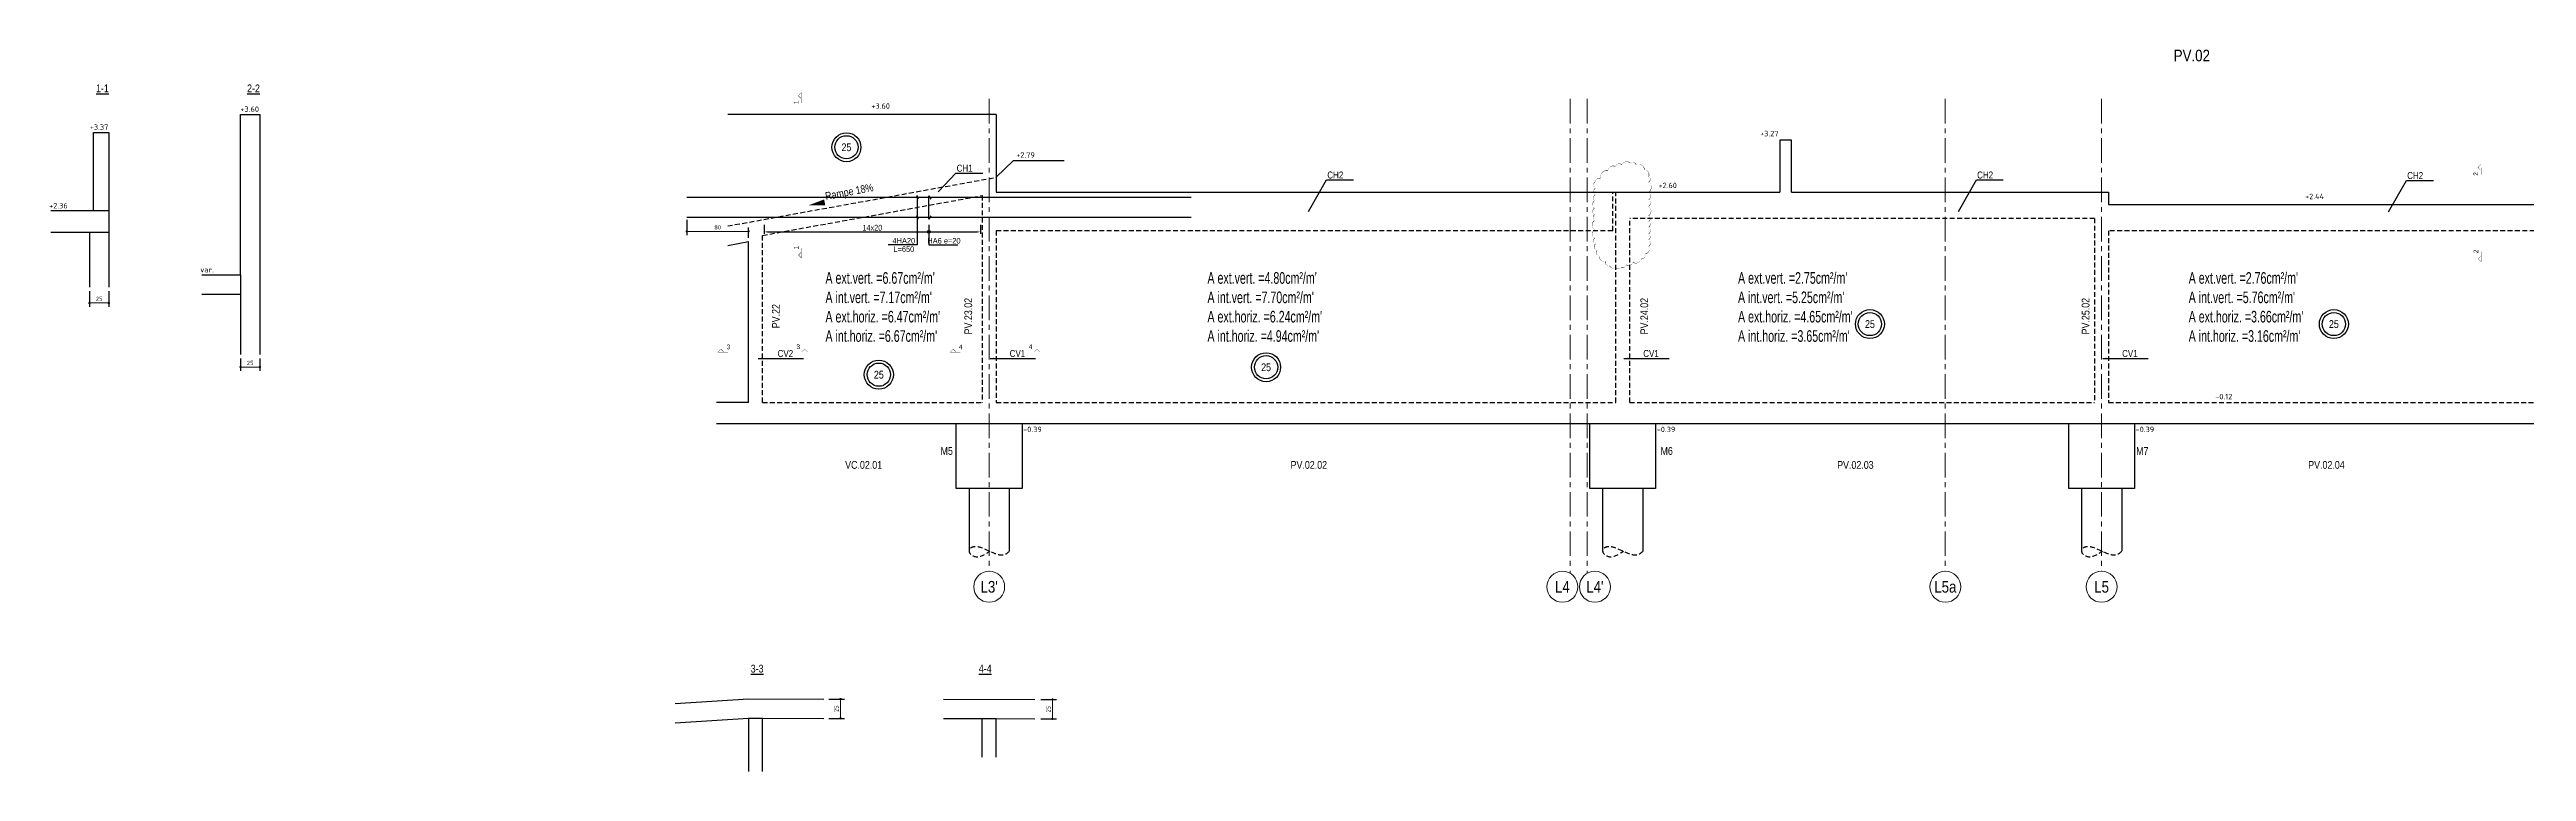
# Model space of a CAD drawing. Extents: x -10329 to 23244, y -15032 to -6928.
# Drawn here: x 7026 to 10228, y -9376 to -8443 of the extents above; entities that cross this region are included whole.
import ezdxf
from ezdxf.enums import TextEntityAlignment as Align

# ---------------------------------------------------------------- set-up
doc = ezdxf.new("R2010")
doc.units = 0
doc.linetypes.add('AXESX2', pattern=[101.6, 63.5, -12.7, 12.7, -12.7])
doc.linetypes.add('CACHEX2', pattern=[19.05, 12.7, -6.35])
doc.layers.get('Defpoints').update_dxf_attribs({"color": 53})
for name, color, linetype in [('ARMATURES_ACIERS_FINS', 120, 'Continuous'), ('ARMATURES_ACIERS_FORTS', 150, 'Continuous'), ('ARMATURES_REPERAGE_ACIERS', 7, 'Continuous'), ('PYC_Cartouche', 7, 'Continuous'), ('PYC_Cotation', 11, 'Continuous'), ('PYC_HOZ_BET_VU', 252, 'Continuous'), ('PYC_Niveau - Texte', 20, 'Continuous'), ('PYC_Texte général', 102, 'Continuous')]:
    doc.layers.add(name, color=color, linetype=linetype)
doc.layers.add('PYC_Axes', color=4, linetype='AXESX2', lineweight=15)
doc.layers.add('PYC_Têtes de pieux_TXT', color=5, linetype='Continuous', lineweight=25)
doc.styles.add('axe$0$PYC_Texte_Titre2', font='ARIALN.TTF', dxfattribs={"height": 22.5})
doc.styles.add('Cotations', font='simplex.shx')
doc.styles.add('PYC_Texte_cotations', font='romans.shx')
doc.styles.add('PYC_Texte_Normal', font='ARIALN.TTF')
doc.styles.add('PYC_Texte_Reperage', font='ARIALN.TTF')
doc.styles.add('PYC_Texte_Titre1', font='ARIALN.TTF', dxfattribs={"height": 30})
doc.styles.add('SGI_Tex_Cotes', font='ARIALN.TTF')
doc.styles.get("Standard").update_dxf_attribs({"font": 'ARIAL.TTF'})
doc.linetypes.add('RBx0.50', pattern='A,0.25,-0.025,["V",Standard,S=0.05,R=0,X=-0.025,Y=-0.05],-0.05,["V",Standard,S=0.05,R=180,X=0.025,Y=0.05],-0.025', length=0.35)
doc.dimstyles.new('PYC-COUPES-25', dxfattribs={"dimscale": 50, "dimtxt": 0.11, "dimasz": 0.06, "dimexe": 0.1, "dimexo": 0.1, "dimgap": 0.05, "dimtad": 3, "dimdec": 1, "dimrnd": 0.5, "dimzin": 9, "dimdsep": 46, "dimtxsty": 'PYC_Texte_cotations', "dimblk1": 'DOT', "dimblk2": 'DOT', "dimsah": 1, "dimcen": 0.09, "dimclrd": 256, "dimclrt": 7, "dimaunit": 2, "dimadec": 1, "dimazin": 0, "dimtfac": 1, "dimtdec": 1, "dimtix": 1, "dimtmove": 2, "dimatfit": 3, "dimldrblk": 'DOT', "dimfxl": 0.3, "dimfxlon": 1, "dimtolj": 1, "dimtzin": 0, "dimlwd": 20, "dimarcsym": 0})
doc.dimstyles.new('SGI_Cot_Secondaire_25', dxfattribs={"dimscale": 0.5, "dimtxt": 15, "dimasz": 10, "dimexe": 5, "dimexo": 0, "dimgap": 3, "dimtad": 1, "dimdsep": 46, "dimtxsty": 'SGI_Tex_Cotes', "dimcen": 0, "dimclrd": 7, "dimclre": 7, "dimclrt": 7, "dimaunit": 2, "dimazin": 0, "dimtfac": 1, "dimtmove": 0, "dimatfit": 3, "dimfxl": 18, "dimfxlon": 1, "dimtolj": 1, "dimtzin": 0, "dimlwd": 25, "dimlwe": 25, "dimarcsym": 0})

# ---------------------------------------------------------------- blocks, each defined once
blk = doc.blocks.new('*U3')
at = {"linetype": 'Continuous', "lineweight": 25}
for radius in [25, 20]:
    blk.add_circle((0, 0), radius, dxfattribs=at)
at = {"linetype": 'Continuous', "lineweight": 25, "style": 'PYC_Texte_Normal'}
blk.add_attdef('EP2', text='', height=15, dxfattribs=at).set_placement((0, 0), align=Align.MIDDLE_CENTER)
blk = doc.blocks.new('_Dot')
at = {"color": 0, "lineweight": -2}
blk.add_line((-0.5, 0), (-1, 0), dxfattribs=at)
at = {"color": 0, "const_width": 0.5}
blk.add_lwpolyline([(-0.25, 0, 1), (0.25, 0, 1)], format="xyb", close=True, dxfattribs=at)
blk = doc.blocks.new('*D25')
at = {"layer": 'Defpoints', "color": 0, "transparency": 16777216}
for p in [(7849.8, -8657.4), (7849.8, -8678), (7929.8, -8691.2)]:
    blk.add_point(p, dxfattribs=at)
at = {"layer": 'PYC_Cotation', "color": 0, "lineweight": -2, "transparency": 16777216}
for p, q in [((7849.8, -8663), (7849.8, -8683)), ((7929.8, -8686.2), (7929.8, -8673))]:
    blk.add_line(p, q, dxfattribs=at)
at = {"layer": 'PYC_Cotation', "linetype": 'Continuous', "lineweight": 20, "transparency": 16777216}
blk.add_line((7926.8, -8678), (7852.8, -8678), dxfattribs=at)
at = {"layer": 'PYC_Cotation', "lineweight": 20, "transparency": 16777216, "xscale": 3, "yscale": 3, "zscale": 3, "rotation": 180}
blk.add_blockref('_Dot', (7849.8, -8678), dxfattribs=at)
at = {"layer": 'PYC_Cotation', "lineweight": 20, "transparency": 16777216, "xscale": 3, "yscale": 3, "zscale": 3}
blk.add_blockref('_Dot', (7929.8, -8678), dxfattribs=at)
at = {"layer": 'PYC_Cotation', "color": 7, "transparency": 16777216, "insert": (7889.8, -8672.8), "char_height": 5.5, "attachment_point": 5, "style": 'PYC_Texte_cotations'}
blk.add_mtext('\\A1;80', dxfattribs=at)
blk = doc.blocks.new('*D26')
at = {"layer": 'Defpoints', "color": 0, "transparency": 16777216}
for p in [(7949.8, -8666.4), (8229.8, -8666.4), (8229.8, -8678.7)]:
    blk.add_point(p, dxfattribs=at)
at = {"layer": 'PYC_Cotation', "color": 7, "linetype": 'Continuous', "lineweight": 25, "transparency": 16777216}
for p, q in [((7949.8, -8669.7), (7949.8, -8681.2)), ((8229.8, -8669.7), (8229.8, -8681.2)), ((7954.8, -8678.7), (8224.8, -8678.7))]:
    blk.add_line(p, q, dxfattribs=at)
at = {"layer": 'PYC_Cotation', "color": 7, "transparency": 16777216}
for points in [[(7954.8, -8677.9), (7954.8, -8679.6), (7949.8, -8678.7)], [(8224.8, -8677.9), (8224.8, -8679.6), (8229.8, -8678.7)]]:
    blk.add_solid(points, dxfattribs=at)
at = {"layer": 'PYC_Cotation', "color": 7, "transparency": 16777216, "insert": (8089.8, -8673.4), "char_height": 7.5, "attachment_point": 5, "style": 'SGI_Tex_Cotes'}
blk.add_mtext('\\A1;14x20', dxfattribs=at)
blk = doc.blocks.new('*D64')
at = {"layer": 'Defpoints', "color": 0, "transparency": 16777216}
for p in [(8299.9, -9282.8), (8322.7, -9282.8), (8299.8, -9307.8)]:
    blk.add_point(p, dxfattribs=at)
at = {"layer": 'PYC_Cotation', "color": 0, "lineweight": -2, "transparency": 16777216}
for p, q in [((8307.7, -9282.8), (8327.7, -9282.8)), ((8307.7, -9307.8), (8327.7, -9307.8))]:
    blk.add_line(p, q, dxfattribs=at)
at = {"layer": 'PYC_Cotation', "linetype": 'Continuous', "lineweight": 20, "transparency": 16777216}
blk.add_line((8322.7, -9304.8), (8322.7, -9285.8), dxfattribs=at)
at = {"layer": 'PYC_Cotation', "lineweight": 20, "transparency": 16777216, "xscale": 3, "yscale": 3, "zscale": 3}
for p, rotation in [((8322.7, -9282.8), 90), ((8322.7, -9307.8), 270)]:
    blk.add_blockref('_Dot', p, dxfattribs=dict(at, rotation=rotation))
at = {"layer": 'PYC_Cotation', "color": 7, "transparency": 16777216, "insert": (8317.4, -9295.3), "char_height": 5.5, "attachment_point": 5, "rotation": 90, "style": 'PYC_Texte_cotations'}
blk.add_mtext('\\A1;25', dxfattribs=at)
blk = doc.blocks.new('*D65')
at = {"layer": 'Defpoints', "color": 0, "transparency": 16777216}
for p in [(8027.2, -9282.2), (8048.6, -9282.2), (8027.1, -9307.2)]:
    blk.add_point(p, dxfattribs=at)
at = {"layer": 'PYC_Cotation', "color": 0, "lineweight": -2, "transparency": 16777216}
for p, q in [((8033.6, -9282.2), (8053.6, -9282.2)), ((8033.6, -9307.2), (8053.6, -9307.2))]:
    blk.add_line(p, q, dxfattribs=at)
at = {"layer": 'PYC_Cotation', "linetype": 'Continuous', "lineweight": 20, "transparency": 16777216}
blk.add_line((8048.6, -9304.2), (8048.6, -9285.2), dxfattribs=at)
at = {"layer": 'PYC_Cotation', "lineweight": 20, "transparency": 16777216, "xscale": 3, "yscale": 3, "zscale": 3}
for p, rotation in [((8048.6, -9282.2), 90), ((8048.6, -9307.2), 270)]:
    blk.add_blockref('_Dot', p, dxfattribs=dict(at, rotation=rotation))
at = {"layer": 'PYC_Cotation', "color": 7, "transparency": 16777216, "insert": (8043.3, -9294.7), "char_height": 5.5, "attachment_point": 5, "rotation": 90, "style": 'PYC_Texte_cotations'}
blk.add_mtext('\\A1;25', dxfattribs=at)
blk = doc.blocks.new('*D66')
at = {"layer": 'Defpoints', "color": 0, "transparency": 16777216}
for p in [(7077.8, -8749.9), (7102.8, -8749.9), (7102.8, -8770.5)]:
    blk.add_point(p, dxfattribs=at)
at = {"layer": 'PYC_Cotation', "color": 0, "lineweight": -2, "transparency": 16777216}
for p, q in [((7077.8, -8755.5), (7077.8, -8775.5)), ((7102.8, -8755.5), (7102.8, -8775.5))]:
    blk.add_line(p, q, dxfattribs=at)
at = {"layer": 'PYC_Cotation', "linetype": 'Continuous', "lineweight": 20, "transparency": 16777216}
blk.add_line((7080.8, -8770.5), (7099.8, -8770.5), dxfattribs=at)
at = {"layer": 'PYC_Cotation', "lineweight": 20, "transparency": 16777216, "xscale": 3, "yscale": 3, "zscale": 3, "rotation": 180}
blk.add_blockref('_Dot', (7077.8, -8770.5), dxfattribs=at)
at = {"layer": 'PYC_Cotation', "lineweight": 20, "transparency": 16777216, "xscale": 3, "yscale": 3, "zscale": 3}
blk.add_blockref('_Dot', (7102.8, -8770.5), dxfattribs=at)
at = {"layer": 'PYC_Cotation', "color": 7, "transparency": 16777216, "insert": (7090.3, -8765.2), "char_height": 5.5, "attachment_point": 5, "style": 'PYC_Texte_cotations'}
blk.add_mtext('\\A1;25', dxfattribs=at)
blk = doc.blocks.new('*D67')
at = {"layer": 'Defpoints', "color": 0, "transparency": 16777216}
for p in [(7273.1, -8837.1), (7298.1, -8837.1), (7298.1, -8853.3)]:
    blk.add_point(p, dxfattribs=at)
at = {"layer": 'PYC_Cotation', "color": 0, "lineweight": -2, "transparency": 16777216}
for p, q in [((7273.1, -8842.1), (7273.1, -8858.3)), ((7298.1, -8842.1), (7298.1, -8858.3))]:
    blk.add_line(p, q, dxfattribs=at)
at = {"layer": 'PYC_Cotation', "linetype": 'Continuous', "lineweight": 20, "transparency": 16777216}
blk.add_line((7276.1, -8853.3), (7295.1, -8853.3), dxfattribs=at)
at = {"layer": 'PYC_Cotation', "lineweight": 20, "transparency": 16777216, "xscale": 3, "yscale": 3, "zscale": 3, "rotation": 180}
blk.add_blockref('_Dot', (7273.1, -8853.3), dxfattribs=at)
at = {"layer": 'PYC_Cotation', "lineweight": 20, "transparency": 16777216, "xscale": 3, "yscale": 3, "zscale": 3}
blk.add_blockref('_Dot', (7298.1, -8853.3), dxfattribs=at)
at = {"layer": 'PYC_Cotation', "color": 7, "transparency": 16777216, "insert": (7285.6, -8848), "char_height": 5.5, "attachment_point": 5, "style": 'PYC_Texte_cotations'}
blk.add_mtext('\\A1;25', dxfattribs=at)

msp = doc.modelspace()

# ---------------------------------------------------------------- linework, layer by layer
at = {"color": 1}
msp.add_lwpolyline([(9030.849, -8610.319, 0, 0.714, -0.52056705), (9040.541, -8599.555, 0, 0.714, -0.52056705), (9040.541, -8599.555, 0, 0.714, -0.52056705), (9050.233, -8594.172, 0, 0.714, -0.52056705), (9050.233, -8594.172, 0, 0.714, -0.52056705), (9058.848, -8592.019, 0, 0.714, -0.52056705), (9058.848, -8592.019, 0, 0.714, -0.52056705), (9069.617, -8589.867, 0, 0.714, -0.52056705), (9069.617, -8589.867, 0, 0.714, -0.52056705), (9077.155, -8592.019, 0, 0.714, -0.52056705), (9077.155, -8592.019, 0, 0.714, -0.52056705), (9087.924, -8598.478, 0, 0.714, -0.52056705), (9087.924, -8598.478, 0, 0.714, -0.52056705), (9093.309, -8607.09, 0, 0.714, -0.52056705), (9093.309, -8607.09, 0, 0.714, -0.52056705), (9093.309, -8614.625, 0, 0.714, -0.52056705), (9093.309, -8614.625, 0, 0.714, -0.52056705), (9093.309, -8627.543, 0, 0.714, -0.52056705), (9093.309, -8627.543, 0, 0.714, -0.52056705), (9093.309, -8637.231, 0, 0.714, -0.52056705), (9093.309, -8637.231, 0, 0.714, -0.52056705), (9093.309, -8645.843, 0, 0.714, -0.52056705), (9093.309, -8645.843, 0, 0.714, -0.52056705), (9093.309, -8657.684, 0, 0.714, -0.52056705), (9093.309, -8657.684, 0, 0.714, -0.52056705), (9093.309, -8665.219, 0, 0.714, -0.52056705), (9093.309, -8665.219, 0, 0.714, -0.52056705), (9093.309, -8672.754, 0, 0.714, -0.52056705), (9093.309, -8672.754, 0, 0.714, -0.52056705), (9093.309, -8681.366, 0, 0.714, -0.52056705), (9093.309, -8681.366, 0, 0.714, -0.52056705), (9093.309, -8688.901, 0, 0.714, -0.52056705), (9093.309, -8688.901, 0, 0.714, -0.52056705), (9093.309, -8697.513, 0, 0.714, -0.52056705), (9093.309, -8697.513, 0, 0.714, -0.52056705), (9089.001, -8707.201, 0, 0.714, -0.52056705), (9089.001, -8707.201, 0, 0.714, -0.52056705), (9083.617, -8713.66, 0, 0.714, -0.52056705), (9083.617, -8713.66, 0, 0.714, -0.52056705), (9072.848, -8717.965, 0, 0.714, -0.52056705), (9072.848, -8717.965, 0, 0.714, -0.52056705), (9064.233, -8721.195, 0, 0.714, -0.52056705), (9064.233, -8721.195, 0, 0.714, -0.52056705), (9057.771, -8724.424, 0, 0.714, -0.52056705), (9057.771, -8724.424, 0, 0.714, -0.52056705), (9050.233, -8724.424, 0, 0.714, -0.52056705), (9050.233, -8724.424, 0, 0.714, -0.52056705), (9042.695, -8722.271, 0, 0.714, -0.52056705), (9042.695, -8722.271, 0, 0.714, -0.52056705), (9037.31, -8716.889, 0, 0.714, -0.52056705), (9037.31, -8716.889, 0, 0.714, -0.52056705), (9029.772, -8710.43, 0, 0.714, -0.52056705), (9029.772, -8710.43, 0, 0.714, -0.52056705), (9026.541, -8702.895, 0, 0.714, -0.52056705), (9026.541, -8702.895, 0, 0.714, -0.52056705), (9024.388, -8694.283, 0, 0.714, -0.52056705), (9024.388, -8694.283, 0, 0.714, -0.52056705), (9023.311, -8686.748, 0, 0.714, -0.52056705), (9023.311, -8686.748, 0, 0.714, -0.52056705), (9023.311, -8675.983, 0, 0.714, -0.52056705), (9023.311, -8675.983, 0, 0.714, -0.52056705), (9023.311, -8664.142, 0, 0.714, -0.52056705), (9023.311, -8664.142, 0, 0.714, -0.52056705), (9023.311, -8656.607, 0, 0.714, -0.52056705), (9023.311, -8656.607, 0, 0.714, -0.52056705), (9023.311, -8647.995, 0, 0.714, -0.52056705), (9023.311, -8647.995, 0, 0.714, -0.52056705), (9023.311, -8638.307, 0, 0.714, -0.52056705), (9023.311, -8638.307, 0, 0.714, -0.52056705), (9024.388, -8630.772, 0, 0.714, -0.52056705), (9024.388, -8630.772, 0, 0.714, -0.52056705), (9024.388, -8622.16, 0, 0.714, -0.52056705), (9024.388, -8622.16, 0, 0.714, -0.52056705), (9024.388, -8613.549, 0, 0.714, -0.52056705), (9024.388, -8613.549, 0, 0.714, -0.52056705)], format="xyseb", close=True, dxfattribs=at)
at = {"layer": 'ARMATURES_ACIERS_FINS'}
msp.add_lwpolyline([(8165.401, -8657.891), (8162.901, -8662.221), (8162.901, -8632.221), (8165.401, -8636.551)], dxfattribs=at)
at = {"layer": 'ARMATURES_ACIERS_FORTS'}
for points in [[(8501.811, -8634.221), (7849.811, -8634.221)], [(8501.811, -8660.221), (7849.811, -8660.221)]]:
    msp.add_lwpolyline(points, dxfattribs=at)
at = {"layer": 'ARMATURES_REPERAGE_ACIERS'}
for points in [[(8147.901, -8634.221), (8147.901, -8631.721), (8147.901, -8634.221), (8146.487, -8632.807), (8147.901, -8634.221), (8149.315, -8635.635), (8147.901, -8634.221), (8147.901, -8695.289)], [(8147.901, -8660.221), (8147.901, -8657.721), (8147.901, -8660.221), (8146.487, -8658.807), (8147.901, -8660.221), (8149.315, -8661.635), (8147.901, -8660.221), (8147.901, -8695.289)], [(8162.901, -8669.398), (8162.901, -8695.289), (8200.322, -8695.289)], [(8147.901, -8695.289), (8110.22, -8695.289)]]:
    msp.add_lwpolyline(points, dxfattribs=at)
msp.add_circle((8162.901, -8678.743), 1.8, dxfattribs=at)
at = {"layer": 'PYC_Axes', "ltscale": 0.5}
for points in [[(8240.811, -8506.852), (8240.811, -9117.221)], [(8991.811, -8506.852), (8991.811, -9119.9)], [(9013.811, -8506.852), (9013.811, -9119.9)], [(9476.811, -8506.852), (9476.811, -9117.221)], [(9678.811, -8506.852), (9678.811, -9117.221)]]:
    msp.add_lwpolyline(points, dxfattribs=at)
at = {"layer": 'PYC_Axes', "linetype": 'Continuous'}
for centre in [(8240.811, -9137.221), (8981.811, -9137.221), (9023.811, -9137.221), (9476.811, -9137.221), (9678.811, -9137.221)]:
    msp.add_circle(centre, 20, dxfattribs=at)
at = {"layer": 'PYC_Cotation', "const_width": 0.375}
for points in [[(7998.046, -8512.059), (7998.01, -8498.934), (7994.043, -8502.923), (7997.367, -8506.228)], [(10169.314, -8604.685), (10169.278, -8591.561), (10165.311, -8595.549), (10168.635, -8598.854)], [(7998.253, -8699.427), (7998.29, -8712.552), (7994.301, -8708.586), (7997.607, -8705.262)], [(10169.521, -8704.337), (10169.558, -8717.462), (10165.569, -8713.496), (10168.874, -8710.172)], [(7903.24, -8834.108), (7890.115, -8834.145), (7894.082, -8830.156), (7897.406, -8833.461)], [(7993.178, -8833.901), (8006.303, -8833.864), (8002.314, -8829.898), (7999.009, -8833.222)], [(8203.55, -8834.108), (8190.425, -8834.145), (8194.391, -8830.156), (8197.715, -8833.461)], [(8293.487, -8833.901), (8306.612, -8833.864), (8302.623, -8829.898), (8299.318, -8833.222)]]:
    msp.add_lwpolyline(points, dxfattribs=at)
at = {"layer": 'PYC_Cotation'}
msp.add_lwpolyline([(8249.811, -8608.221), (8272.183, -8586.613), (8337.926, -8586.613)], dxfattribs=at)
at = {"layer": 'PYC_HOZ_BET_VU'}
for p, q in [((8249.811, -8527.221), (7902.838, -8527.221)), ((7902.838, -8696.076), (7929.811, -8691.173)), ((8214.807, -9010.221), (8214.807, -9091.364)), ((8266.814, -9010.221), (8266.814, -9090.823)), ((9033.807, -9010.221), (9033.807, -9091.364)), ((9085.814, -9010.221), (9085.814, -9090.823)), ((9652.807, -9010.221), (9652.807, -9091.364)), ((9704.814, -9010.221), (9704.814, -9090.823)), ((8181.811, -9282.249), (8299.811, -9282.769)), ((8231.811, -9357.47), (8231.811, -9307.47)), ((8249.811, -9357.47), (8249.811, -9307.549))]:
    msp.add_line(p, q, dxfattribs=at)
at = {"layer": 'PYC_HOZ_BET_VU', "linetype": 'CACHEX2', "ltscale": 0.5}
for p, q in [((7902.838, -8671.059), (8249.811, -8608.221)), ((9669.811, -8661.221), (9068.811, -8661.221)), ((9046.811, -8677.221), (8249.811, -8677.221)), ((10314.811, -8677.221), (9687.811, -8677.221))]:
    msp.add_line(p, q, dxfattribs=at)
at = {"layer": 'PYC_HOZ_BET_VU'}
for points in [[(7223.093, -8733.978), (7273.093, -8733.978), (7273.093, -8639.221), (7273.093, -8639.221), (7273.093, -8527.136), (7298.093, -8527.136), (7298.093, -8837.107)], [(8249.811, -8527.221), (8249.811, -8627.221), (9262.811, -8627.221)], [(7027.798, -8651.221), (7077.798, -8651.221), (7077.798, -8651.221), (7082.798, -8651.221), (7082.798, -8550.221), (7102.798, -8550.221), (7102.798, -8749.948)], [(9277.811, -8627.221), (9277.811, -8560.221), (9262.811, -8560.221), (9262.811, -8627.221)], [(9277.811, -8627.221), (9687.811, -8627.221), (9687.811, -8643.221), (10332.811, -8643.221), (10332.811, -8664.221), (10951.811, -8664.221), (10951.811, -8672.221), (11508.811, -8672.221)], [(7027.798, -8679.221), (7077.798, -8679.221), (7077.798, -8749.948)], [(7929.811, -8899.221), (7929.811, -8691.173)], [(7223.093, -8759.23), (7273.093, -8759.23), (7273.093, -8837.107)], [(7929.811, -8899.221), (7888.376, -8899.221)], [(7888.376, -8926.221), (11508.811, -8926.221)], [(7834.908, -9287.908), (7929.811, -9281.82), (8027.059, -9282.249)], [(7834.908, -9312.96), (7929.811, -9306.872), (7929.811, -9375.757)], [(7947.811, -9375.757), (7947.811, -9306.9), (8027.059, -9307.249)], [(8181.811, -9307.249), (8231.811, -9307.47)], [(8249.811, -9307.549), (8299.811, -9307.769)]]:
    msp.add_lwpolyline(points, dxfattribs=at)
at = {"layer": 'PYC_HOZ_BET_VU', "linetype": 'CACHEX2', "ltscale": 0.5}
for points in [[(7947.811, -8899.221), (7947.811, -8683.24), (8231.811, -8631.806)], [(8231.811, -8631.806), (8231.811, -8899.221)], [(9046.811, -8677.221), (9046.811, -8627.221)], [(9050.811, -8899.221), (9050.811, -8627.221)], [(9068.811, -8899.221), (9068.811, -8661.221)], [(9669.811, -8661.221), (9669.811, -8899.221)], [(8249.811, -8677.221), (8249.811, -8899.221)], [(9687.811, -8677.221), (9687.811, -8899.221)], [(7947.811, -8899.221), (8231.811, -8899.221)], [(8249.811, -8899.221), (9050.811, -8899.221)], [(9068.811, -8899.221), (9669.811, -8899.221)], [(9687.811, -8899.221), (10314.811, -8899.221)]]:
    msp.add_lwpolyline(points, dxfattribs=at)
at = {"layer": 'PYC_HOZ_BET_VU', "linetype": 'RBx0.50', "ltscale": 50}
for points in [[(7082.798, -8651.221), (7102.798, -8651.221)], [(7077.798, -8679.221), (7102.798, -8679.221)], [(7273.093, -8733.978), (7273.093, -8759.23)], [(7929.811, -9306.872), (7947.811, -9306.9)], [(8231.811, -9307.47), (8249.811, -9307.47)]]:
    msp.add_lwpolyline(points, dxfattribs=at)
at = {"layer": 'PYC_HOZ_BET_VU'}
for points in [[(8198.311, -8926.221), (8283.311, -8926.221), (8283.311, -9010.221), (8198.311, -9010.221)], [(9017.311, -8926.221), (9102.311, -8926.221), (9102.311, -9010.221), (9017.311, -9010.221)], [(9636.311, -8926.221), (9721.311, -8926.221), (9721.311, -9010.221), (9636.311, -9010.221)]]:
    msp.add_lwpolyline(points, close=True, dxfattribs=at)
at = {"layer": 'PYC_HOZ_BET_VU', "linetype": 'CACHEX2', "ltscale": 0.5}
for points in [[(8266.808, -9091.33), (8263.653, -9094.33), (8256.31, -9101.313), (8224.857, -9080.501), (8210.425, -9090.718), (8224.365, -9102.017), (8235.893, -9094.903), (8241.774, -9091.274)], [(9085.808, -9091.33), (9082.653, -9094.33), (9075.31, -9101.313), (9043.857, -9080.501), (9029.425, -9090.718), (9043.365, -9102.017), (9054.893, -9094.903), (9060.774, -9091.274)], [(9704.808, -9091.33), (9701.653, -9094.33), (9694.31, -9101.313), (9662.857, -9080.501), (9648.425, -9090.718), (9662.365, -9102.017), (9673.893, -9094.903), (9679.774, -9091.274)]]:
    msp.add_open_spline(points, degree=3, knots=[0, 0, 0, 0, 20.42310325, 47.53325937, 65.80530555, 82.94413434, 100.78807128, 100.78807128, 100.78807128, 100.78807128], dxfattribs=at)
at = {"layer": 'PYC_Texte général'}
msp.add_lwpolyline([(8096.966, -8627.433, 0, 0, 0), (8006.685, -8644.575, 0, 7.5, 0), (8028.152, -8640.499, 0, 0, 0)], format="xyseb", dxfattribs=at)

# ---------------------------------------------------------------- block references
at = {"layer": 'PYC_Niveau - Texte'}
ref = msp.add_blockref('*U3', (8056.297, -8569.397), dxfattribs=dict(at, xscale=0.75, yscale=0.75, zscale=0.75))
ref.add_attrib('EP2', '25', dxfattribs={"layer": '0', "linetype": 'Continuous', "lineweight": 25, "height": 10, "style": 'PYC_Texte_Normal'}).set_placement((8056.297, -8569.397), align=Align.MIDDLE_CENTER)
ref = msp.add_blockref('*U3', (9379.337, -8797.764), dxfattribs=dict(at, xscale=0.75, yscale=0.75, zscale=0.75))
ref.add_attrib('EP2', '25', dxfattribs={"layer": '0', "linetype": 'Continuous', "lineweight": 25, "height": 10, "style": 'PYC_Texte_Normal'}).set_placement((9379.337, -8797.764), align=Align.MIDDLE_CENTER)
ref = msp.add_blockref('*U3', (9979.055, -8797.764), dxfattribs=dict(at, xscale=0.75, yscale=0.75, zscale=0.75))
ref.add_attrib('EP2', '25', dxfattribs={"layer": '0', "linetype": 'Continuous', "lineweight": 25, "height": 10, "style": 'PYC_Texte_Normal'}).set_placement((9979.055, -8797.764), align=Align.MIDDLE_CENTER)
ref = msp.add_blockref('*U3', (8598.76, -8853.572), dxfattribs=dict(at, xscale=0.75, yscale=0.75, zscale=0.75))
ref.add_attrib('EP2', '25', dxfattribs={"layer": '0', "linetype": 'Continuous', "lineweight": 25, "height": 10, "style": 'PYC_Texte_Normal'}).set_placement((8598.76, -8853.572), align=Align.MIDDLE_CENTER)
ref = msp.add_blockref('*U3', (8098.161, -8863.139), dxfattribs=dict(at, xscale=0.75, yscale=0.75, zscale=0.75))
ref.add_attrib('EP2', '25', dxfattribs={"layer": '0', "linetype": 'Continuous', "lineweight": 25, "height": 10, "style": 'PYC_Texte_Normal'}).set_placement((8098.161, -8863.139), align=Align.MIDDLE_CENTER)

# ---------------------------------------------------------------- texts
at = {"layer": 'ARMATURES_REPERAGE_ACIERS', "style": 'PYC_Texte_Normal'}
for s, height, p in [('CH1', 9, (8209.08, -8596.437)), ('CH2', 9, (8688.224, -8605.224)), ('CH2', 9, (9528.218, -8605.224)), ('CH2', 9, (10084.174, -8605.895)), ('4HA20', 7, (8130.488, -8690.151)), ('L=650', 7, (8130.488, -8700.975)), ('HA6 e=20', 7, (8182.326, -8690.151)), ('CV2', 9, (7977.374, -8835.777)), ('CV1', 9, (8277.374, -8835.777)), ('CV1', 9, (9096.374, -8835.777)), ('CV1', 9, (9715.374, -8835.777))]:
    msp.add_text(s, height=height, dxfattribs=at).set_placement(p, align=Align.MIDDLE_CENTER)
at = {"layer": 'PYC_Axes', "linetype": 'Continuous', "style": 'axe$0$PYC_Texte_Titre2'}
for s, p in [("L3'", (8240.811, -9137.221)), ('L4', (8981.811, -9137.221)), ("L4'", (9023.811, -9137.221)), ('L5a', (9476.811, -9137.221)), ('L5', (9678.811, -9137.221))]:
    msp.add_text(s, height=15, rotation=0.000056, dxfattribs=at).set_placement(p, align=Align.MIDDLE_CENTER)
at = {"layer": 'PYC_Cartouche', "color": 7, "linetype": 'Continuous', "lineweight": 25, "style": 'PYC_Texte_Normal'}
msp.add_text('Rampe 18%%%', height=10, rotation=10.751393, dxfattribs=at).set_placement((8029.833, -8637.602))
at = {"layer": 'PYC_Cotation', "style": 'SGI_Tex_Cotes'}
for s, rotation, p in [('1', 90.160124, (7996.002, -8513.504)), ('2', 90.160124, (10167.27, -8606.13)), ('1', 90.160124, (7996.21, -8701.324)), ('2', 90.160124, (10167.477, -8706.235)), ('3', 0.160124, (7901.343, -8832.064)), ('3', 0.160124, (7991.734, -8831.856)), ('4', 0.160124, (8201.652, -8832.064)), ('4', 0.160124, (8292.043, -8831.856))]:
    msp.add_text(s, height=6, rotation=rotation, dxfattribs=at).set_placement(p, align=Align.BOTTOM_LEFT)
at = {"layer": 'PYC_Texte général', "linetype": 'Continuous', "style": 'PYC_Texte_Titre1'}
msp.add_text('PV.02', height=15, rotation=360, dxfattribs=at).set_placement((9795.457, -8450.881), align=Align.MIDDLE_CENTER)
for s, p in [('%%U1-1', (7094.496, -8493.265)), ('%%U2-2', (7289.791, -8493.265)), ('%%U3-3', (7940.831, -9242.946)), ('%%U4-4', (8235.71, -9242.946))]:
    msp.add_text(s, height=10, dxfattribs=at).set_placement(p, align=Align.MIDDLE_CENTER)
at = {"layer": 'PYC_Texte général', "style": 'Cotations'}
for s, p in [('+3.60', (7272.858, -8523.683)), ('+3.60', (8088.471, -8519.608)), ('+3.37', (7078.14, -8546.943)), ('+3.27', (9237.4, -8555.164)), ('+2.79', (8275.737, -8582.861)), ('+2.36', (7025.624, -8648.374)), ('+2.60', (9105.939, -8622.164)), ('+2.44', (9941.863, -8636.432)), ('var.', (7220.918, -8731.132)), ('-0.12', (9825.688, -8894.957)), ('-0.39', (8284.706, -8937.39)), ('-0.39', (9103.706, -8937.39)), ('-0.39', (9722.706, -8937.39))]:
    msp.add_text(s, height=7, rotation=359.99968, dxfattribs=at).set_placement(p)
at = {"layer": 'PYC_Texte général', "style": 'PYC_Texte_Reperage'}
for s, rotation, p in [('PV.22', 90.000436, (7965.059, -8787.569)), ('PV.23.02', 90.000436, (8213.714, -8787.569)), ('PV.24.02', 90.000436, (9087.623, -8787.569)), ('PV.25.02', 90.000436, (9658.138, -8787.569)), ('VC.02.01', 0.000436, (8078.517, -8979.751)), ('PV.02.02', 0.000436, (8654.023, -8979.751)), ('PV.02.03', 0.000436, (9360.55, -8979.751)), ('PV.02.04', 0.000436, (9969.49, -8979.751))]:
    msp.add_text(s, height=10, rotation=rotation, dxfattribs=at).set_placement(p, align=Align.MIDDLE_CENTER)
for s, p in [('M5', (8193.865, -8966.736)), ('M6', (9124.553, -8966.736)), ('M7', (9739.387, -8966.736))]:
    msp.add_text(s, height=10, rotation=0.000436, dxfattribs=at).set_placement(p, align=Align.RIGHT)
at = {"layer": 'PYC_Têtes de pieux_TXT', "char_height": 15, "attachment_point": 1, "style": 'PYC_Texte_Normal'}
for s, insert in [("{\\W0.8;A ext.vert. =6.67cm²/m'\\PA int.vert. =7.17cm²/m'\\PA ext.horiz. =6.47cm²/m'\\PA int.horiz. =6.67cm²/m'}", (8029.18, -8730.725)), ("{\\W0.8;A ext.vert. =4.80cm²/m'\\PA int.vert. =7.70cm²/m'\\PA ext.horiz. =6.24cm²/m'\\PA int.horiz. =4.94cm²/m'}", (8522.968, -8730.725)), ("{\\W0.8;A ext.vert. =2.75cm²/m'\\PA int.vert. =5.25cm²/m'\\PA ext.horiz. =4.65cm²/m'\\PA int.horiz. =3.65cm²/m'}", (9208.825, -8730.725)), ("{\\W0.8;A ext.vert. =2.76cm²/m'\\PA int.vert. =5.76cm²/m'\\PA ext.horiz. =3.66cm²/m'\\PA int.horiz. =3.16cm²/m'}", (9791.397, -8730.725))]:
    msp.add_mtext_dynamic_manual_height_columns(s, width=156.23764, gutter_width=1, heights=[123.953], dxfattribs=dict(at, insert=insert))

# ---------------------------------------------------------------- dimensions: what is measured, and where the dimension line sits
at = {"layer": 'PYC_Cotation'}
for base, p1, p2, picture, middle in [((7849.811, -8678.029), (7929.811, -8691.173), (7849.811, -8657.379), '*D25', (7889.811, -8672.779)), ((7102.798, -8770.463), (7077.798, -8749.948), (7102.798, -8749.948), '*D66', (7090.298, -8765.213)), ((7298.093, -8853.262), (7273.093, -8837.107), (7298.093, -8837.107), '*D67', (7285.593, -8848.012))]:
    dim = msp.add_linear_dim(base=base, p1=p1, p2=p2, dimstyle='PYC-COUPES-25', dxfattribs=at)
    dim.commit()
    dim.dimension.update_dxf_attribs({"geometry": picture, "text_midpoint": middle})
dim = msp.add_linear_dim(base=(8229.811, -8678.743), p1=(7949.811, -8666.373), p2=(8229.811, -8666.373), text='14x20', dimstyle='SGI_Cot_Secondaire_25', dxfattribs=at)
dim.commit()
dim.dimension.update_dxf_attribs({"geometry": '*D26', "text_midpoint": (8089.811, -8673.414)})
for base, p1, p2, picture, middle in [((8048.592, -9282.249), (8027.059, -9307.249), (8027.169, -9282.249), '*D65', (8043.342, -9294.749)), ((8322.659, -9282.769), (8299.811, -9307.769), (8299.921, -9282.769), '*D64', (8317.409, -9295.269))]:
    dim = msp.add_linear_dim(base=base, p1=p1, p2=p2, angle=90, dimstyle='PYC-COUPES-25', dxfattribs=at)
    dim.commit()
    dim.dimension.update_dxf_attribs({"geometry": picture, "text_midpoint": middle})

# ---------------------------------------------------------------- leaders
for points in [[(8175, -8627.164), (8197.781, -8602.733), (8232.605, -8602.733)], [(8653.716, -8652.221), (8676.925, -8611.52), (8711.749, -8611.52)], [(9493.71, -8652.221), (9516.919, -8611.52), (9551.743, -8611.52)], [(10049.666, -8652.892), (10072.875, -8612.191), (10107.699, -8612.191)], [(7942.231, -8842.073), (7966.075, -8842.073), (8000.898, -8842.073)], [(8242.231, -8842.073), (8266.075, -8842.073), (8300.898, -8842.073)], [(9061.231, -8842.073), (9085.075, -8842.073), (9119.898, -8842.073)], [(9680.231, -8842.073), (9704.075, -8842.073), (9738.898, -8842.073)]]:
    msp.add_leader(points, dimstyle='SGI_Cot_Secondaire_25', override={"dimtmove": 1}, dxfattribs=at)

doc.saveas('drawing.dxf')
